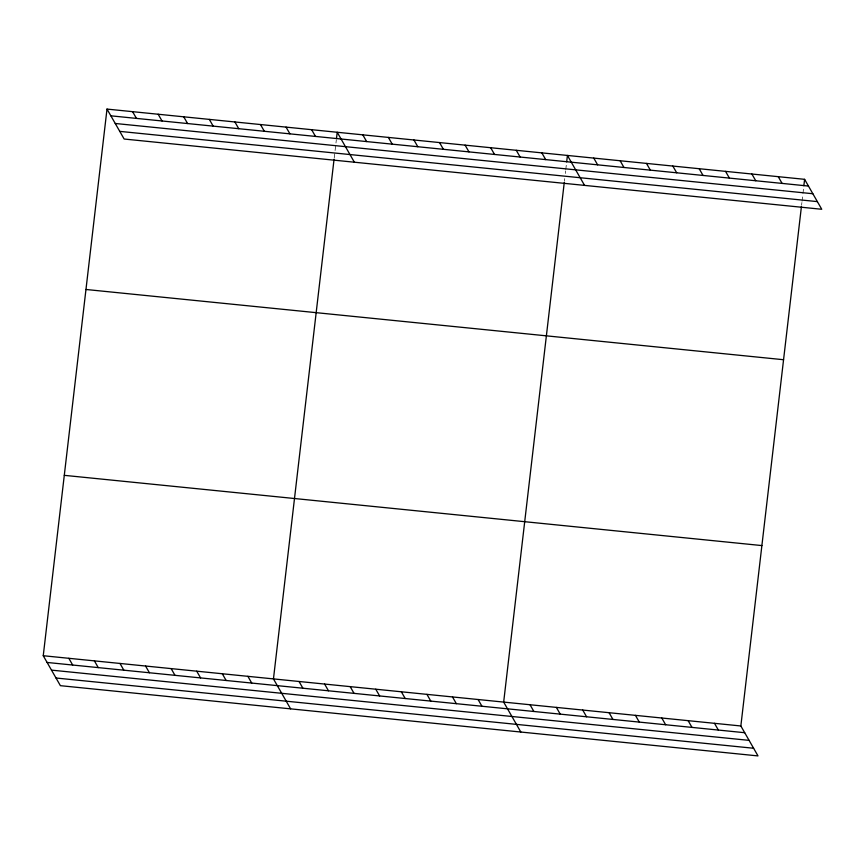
<?xml version="1.0" encoding="UTF-8"?>
<svg xmlns="http://www.w3.org/2000/svg" width="865" height="865" viewBox="0 0 865 865"><rect width="100%" height="100%" fill="white"/><g stroke="black" fill="none" stroke-linecap="round" stroke-linejoin="round"><path stroke-width="0.65" stroke-dasharray="4.33 3.24" d="M334.204 158.036L336.312 140M564.413 181.218L564.715 178.644M565.321 173.487L565.613 170.913M565.764 169.616L566.521 163.182M801.596 205.102L801.898 202.518M802.05 201.231L802.796 194.787M802.947 193.501L803.704 187.056"/><path stroke-width="1.3" d="M801.444 206.389L740.851 725.973L758 755.913L60.399 685.675L43.25 655.724L107.001 109.087L804.601 179.325L821.75 209.276L124.149 139.027L107.001 109.087M334.052 159.322L273.459 678.906L290.608 708.846M336.463 138.714L337.209 132.269L354.358 162.209M564.261 182.504L503.668 702.088L520.817 732.028M566.672 161.885L567.418 155.451L584.567 185.391M803.855 185.77L804.601 179.325M110.861 115.824L808.461 186.062M115.25 123.479L812.841 193.728M119.77 131.372L817.36 201.61M85.97 289.483L783.56 359.721M64.291 475.339L761.881 545.577M43.25 655.724L740.851 725.973M47.11 662.46L744.7 732.709M51.489 670.126L749.09 740.364M56.009 678.009L753.61 748.257M778.251 176.676L782.101 183.412M751.89 174.027L755.751 180.753M725.54 171.367L729.4 178.103M699.19 168.718L703.04 175.454M672.829 166.058L676.69 172.795M646.479 163.409L650.339 170.146M620.129 160.749L623.979 167.486M593.768 158.1L597.629 164.837M541.836 152.867L545.696 159.603M516.264 150.294L520.125 157.03M490.682 147.72L494.542 154.457M465.111 145.147L468.96 151.883M439.528 142.574L443.388 149.299M413.946 139.989L417.806 146.726M388.374 137.416L392.223 144.152M714.49 723.313L718.35 730.049M362.792 134.843L366.652 141.579M688.14 720.664L692 727.4M661.79 718.015L665.639 724.74M311.638 129.696L315.487 136.421M635.429 715.355L639.289 722.091M286.055 127.112L289.916 133.848M609.079 712.706L612.939 719.442M260.473 124.538L264.333 131.275M582.729 710.046L586.578 716.782M234.902 121.965L238.751 128.701M556.368 707.397L560.228 714.133M209.319 119.392L213.179 126.128M530.018 704.737L533.878 711.473M183.737 116.818L187.597 123.544M158.165 114.234L162.025 120.97M478.086 699.515L481.946 706.251M132.583 111.661L136.443 118.397M452.503 696.941L456.363 703.678M426.932 694.357L430.781 701.093M401.349 691.784L405.209 698.52M375.767 689.21L379.627 695.947M350.195 686.637L354.045 693.373M324.613 684.064L328.473 690.8M299.031 681.479L302.891 688.216M247.877 676.333L251.737 683.069M222.305 673.759L226.154 680.495M196.723 671.186L200.583 677.922M171.14 668.602L175 675.338M145.569 666.028L149.418 672.765M119.986 663.455L123.846 670.191M94.404 660.882L98.264 667.618M68.832 658.308L72.682 665.044"/></g></svg>
